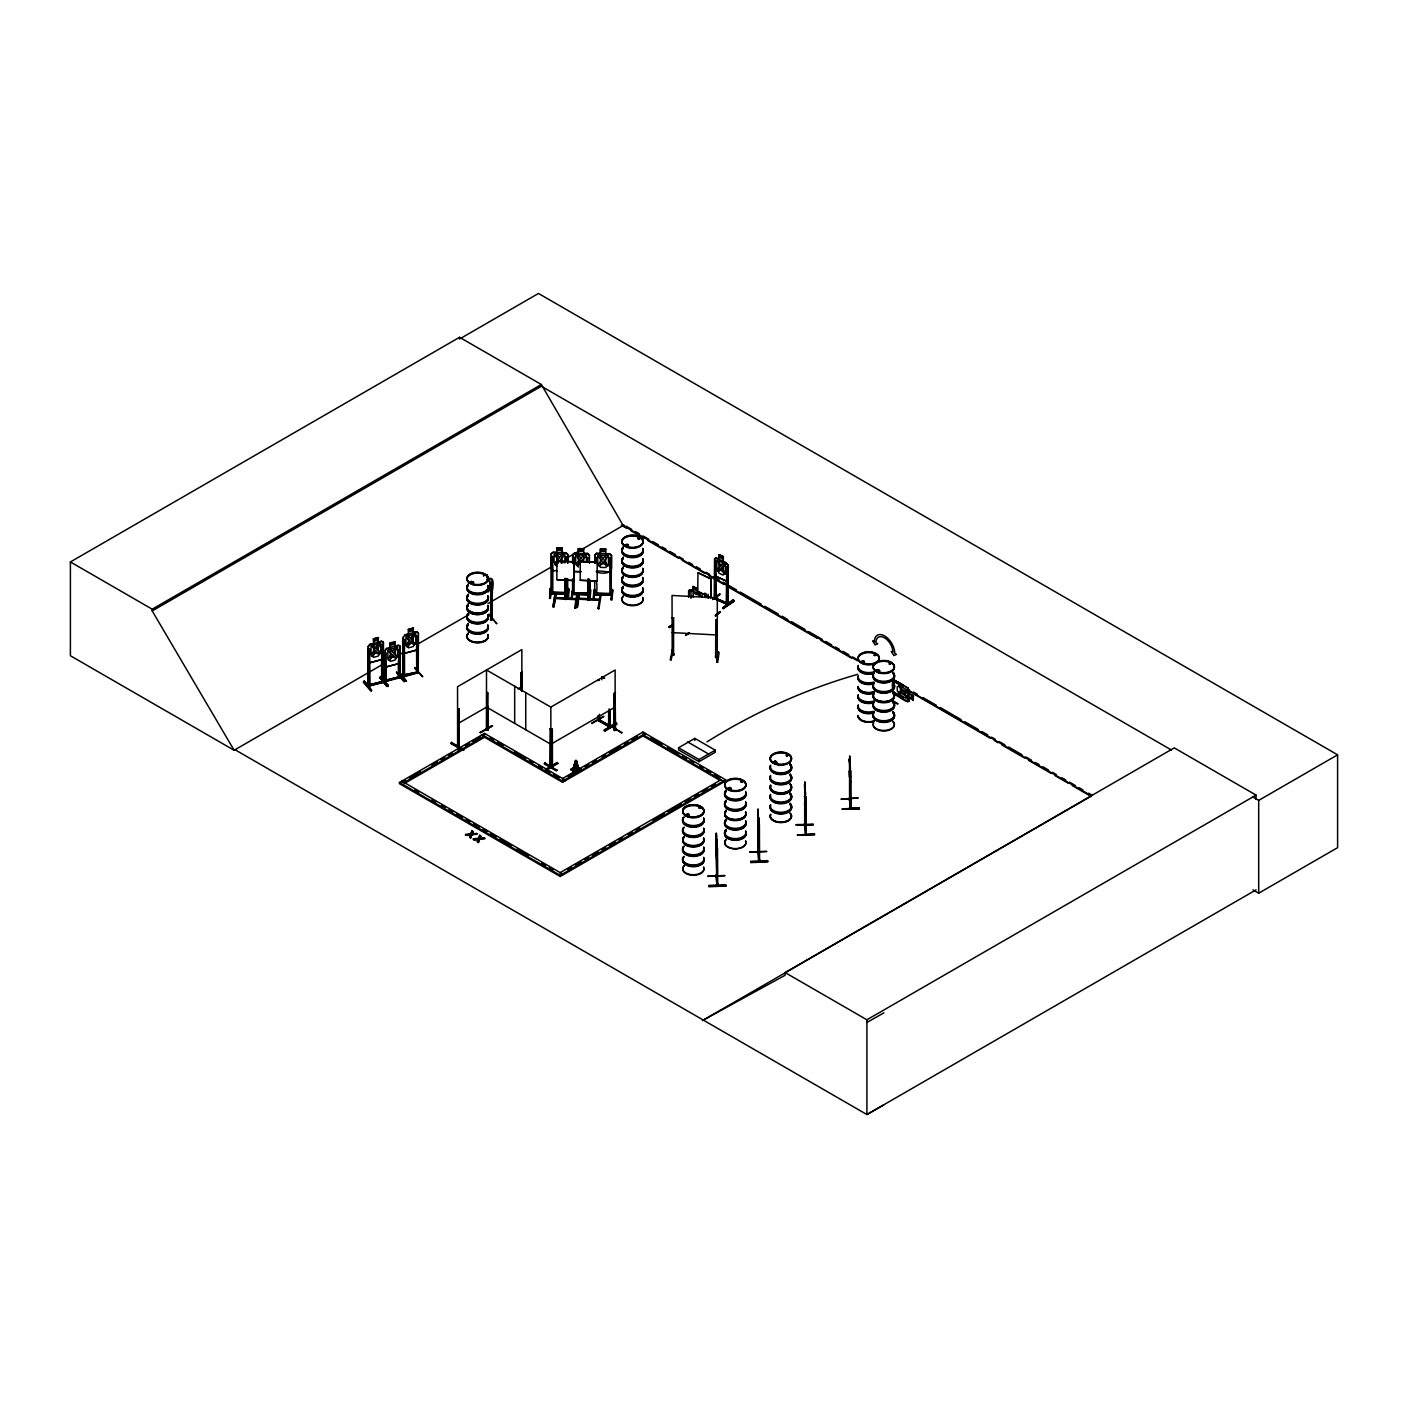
<?xml version="1.0" encoding="UTF-8"?>
<svg xmlns="http://www.w3.org/2000/svg" width="1408" height="1408" viewBox="0 0 1408 1408"><rect width="100%" height="100%" fill="white"/><g stroke="black" fill="none" stroke-linecap="round" stroke-linejoin="round"><path stroke-width="1.5" d="M716.338 855.29L715.986 846.63M804.918 804.197L804.566 795.485M758.19 830.826L758.19 827.763M716.338 838.834L716.883 854.656L716.32 838.622M849.798 761.763L850.344 777.603L849.781 761.306M804.883 787.459L805.464 803.51L804.901 787.248M804.918 803.933L804.918 785.734M849.763 759.581L849.798 756.307L850.133 759.581M716.918 861.696L715.986 848.584L715.915 854.128M758.789 837.531L757.786 829.893M805.429 806.995L805.323 810.568L805.605 806.978M850.485 781.07L850.203 784.643L849.446 759.282M804.883 785.435L804.918 782.214L805.27 785.488M707.749 876.163L724.768 875.494M749.619 851.946L766.621 851.33M796.33 825.018L813.349 824.349M841.21 799.11L858.229 797.931L841.227 799.322M758.648 818.875L758.437 821.181L758.155 814.352L758.754 830.491L758.63 818.734M716.496 854.92L716.672 852.861M758.349 830.738L758.525 828.696M850.133 775.808L849.798 778.237L849.446 769.578M556.688 552.376L552.869 552.27L551.091 553.96L552.957 552.411L565.875 552.763L567.653 554.488L567.706 563.323M552.517 593.402L552.57 556.318M549.454 598.453C552.13 579.04 548.17 592.61 550.387 598.488L551.267 587.875L550.282 598.277M557.234 570.662L552.816 570.786L551.285 566.069M565.875 552.763L562.267 552.552L562.267 547.976L556.688 547.818L556.864 552.64L554.066 554.083L554.066 562.602L556.864 566.35M566.139 557.058L567.706 556.758L566.139 557.058L566.139 561.422M550.986 592.469L567.494 592.926L567.477 594.334L567.53 592.434L565.981 592.486L565.946 594.176L567.882 593.894M567.424 598.981L568.339 588.386L569.237 589.178L568.374 599.016L567.424 598.206L568.533 589.054M574.112 557.41L572.598 557.022L574.112 557.41L574.112 594.528C569.448 591.835 576.787 593.859 573.918 593.278M571.982 599.227L572.845 588.614L571.032 599.192L571.982 599.227L572.739 589.195M572.598 592.786L572.739 594.546L589.248 594.986M574.323 592.838L589.459 593.296L574.323 593.226M578.266 553.115L578.266 548.557L583.845 548.715L583.651 553.538L586.45 555.157L586.45 561.546M587.47 553.397L589.424 555.174L587.47 553.397L583.669 553.432M587.717 562.179L587.734 557.462M589.283 557.515L587.717 557.814M589.882 589.899L590.832 589.934L589.952 599.755L589.002 599.738L589.987 589.195M594.669 557.322L596.2 557.357M605.722 549.278L600.494 549.12L600.494 553.696L597.714 555.122L597.714 563.658L600.494 567.389L605.722 567.547L608.502 563.974L608.502 555.456L605.722 553.837L605.915 549.014L600.318 548.962L600.318 553.538L596.499 553.414L609.523 553.802L611.494 555.368L611.494 567.741M594.035 589.565L593.085 599.491L594.035 599.526L594.792 589.494M594.669 589.582L593.912 599.333M596.2 581.381C598.013 585.904 596.376 599.491 594.546 593.032M594.722 593.05L609.981 593.437M605.898 553.696L609.523 553.696M609.77 558.114L611.336 557.814L609.77 558.114L609.946 595.338L609.629 593.525M609.576 572.123C578.459 567.512 611.653 579.744 611.494 567.635M609.682 594.845C614.891 594.282 607.64 593.507 611.178 593.472L611.125 595.373L611.494 555.368M612.058 589.494L611.072 600.037L612.005 600.054L612.797 590.128L611.178 599.315M368.086 685.098L381.726 681.718L368.403 685.062M367.752 686.101L369.723 685.96L369.318 648.56L367.928 648.93L368.086 686.453L368.368 685.027M383.187 681.05L382.078 681.296C382.43 685.256 380.019 679.501 383.029 680.61M381.48 682.387L383.187 681.912M400.259 676.157L398.288 677.67L398.446 660.493M418.123 671.563L416.398 672.901L418.123 672.426M576.224 760.936L576.206 771.232L574.658 771.074L575.907 760.426L578.97 769.349L577.685 770.933L576.435 760.69L578.688 770.229M492.378 618.323L490.706 620.03L490.618 595.654M716.672 877.149L716.338 833.36L716.76 877.114L715.968 876.075M715.81 848.672L716.091 835.736L717.042 885.914C714.806 882.534 719.47 883.925 716.848 884.347M717.763 885.773L717.517 847.774M757.838 851.453L758.419 850.538M757.838 852.808L757.838 851.91M758.701 852.773L757.75 852.808L757.856 812.17M758.63 859.496L759.546 859.373L759.581 861.678L759.387 823.592M759.634 861.608L758.437 851.998L758.208 809.195L758.613 852.773M806.362 833.166L806.186 832.322M851.048 807.875L850.432 808.72L849.376 799.163M851.154 807.259L851.066 806.414M850.397 807.858L850.978 806.485L851.171 808.79L850.978 770.722M487.608 728.939L486.394 728.253L487.362 728.957M487.432 730.259L486.411 729.731L486.517 669.997L550.827 707.115L550.95 766.867L552.482 766.392L552.323 729.291L550.827 729.678M486.394 729.608C486.042 725.19 489.192 732.512 486.939 729.432L486.939 692.314L488.03 692.93L487.749 730.365L488.03 707.661M550.704 765.53L552.446 764.984L549.736 764.826M550.387 764.579L549.718 766.234L550.141 728.816L551.232 729.432L551.355 767.096L550.334 764.614M673.622 617.76L672.038 618.024L673.622 617.76L673.57 655.213C668.765 655.565 675.171 650.742 673.517 655.248M672.619 649.282L671.158 659.877L670.208 659.824L672.619 649.282L671.669 650.021M672.496 649.352L671.158 659.877M673.57 655.213L672.021 655.23L672.144 653.418M671.898 653.84L673.446 653.47M715.827 620.03L717.358 620.101L715.827 620.03L715.634 657.536L717.534 657.237M715.598 656.515L716.021 655.706L715.933 657.606L717.306 657.571C717.376 653.858 715.088 657.36 717.2 655.811M716.778 662.306L718.291 651.728L716.778 662.306L717.728 662.358L719.118 652.45L718.238 651.728M598.822 721.019L597.925 716.056M598.752 719.699C596.851 716.936 600.336 723.501 599.368 719.347M599.579 720.826L599.421 714.261M608.643 711.339L608.643 726.757C612.867 728.112 607.147 723.29 609.541 725.859M610.139 725.648L621.632 732.987M556.882 579.656L573.866 580.571L556.882 579.656L556.864 554.171L562.074 554.312L562.074 562.848M556.019 593.314L553.925 606.83L552.992 606.778L555.122 593.226L556.072 593.771L555.122 593.226M552.992 606.778L555.192 593.261M553.925 606.83L556.072 593.278M564.714 597.872L565.048 595.83L566.702 595.918L564.714 599.333L566.368 599.421L566.702 595.918M566.562 595.989L566.368 599.421M573.901 561.81L556.882 561.088L573.901 561.81L573.866 580.571M580.237 561.51L597.203 562.443L580.237 561.51L580.202 580.29L597.203 581.011L580.202 580.29M577.702 594.915L575.626 608.01L574.675 607.957L576.822 594.405L577.755 594.95L576.822 594.405M578.442 593.859L576.294 607.411L577.245 607.464C579.146 605.493 578.072 591.43 579.392 594.405M578.494 594.317L576.365 607.394L579.392 593.912M589.67 600.072L590.005 598.03L588.368 597.925L588.034 599.966L589.67 600.072L589.565 579.11M600.125 595.056L597.995 608.608L598.928 608.661L601.075 595.091L600.125 595.056L601.075 595.091M849.27 759.458L849.534 762.89L850.027 761.974M574.658 771.074L572.933 769.648L575.661 760.478M573.461 770.493L575.555 760.866L572.933 769.648M471.416 582.542L471.416 581.522M471.099 581.874L471.416 583.018M472.437 583.018L473.07 582.032L471.346 581.451M484.053 575.098C483.613 576.171 483.595 575.907 484.07 574.851M638.598 538.067L637.93 538.789M688.688 814.352L687.702 815.566L686.875 814.334M689.128 815.443L687.702 814.141M700.251 807.717C696.555 808.28 701.466 808.069 699.6 808.245M699.23 807.734L699.987 807.453M728.077 788.339L729.678 787.758M729.379 789.078L730.84 788.128M742.227 781.334L741.048 781.194L742.474 781.862M773.573 762.291L774.963 761.253M774.242 762.45L775.65 761.358L776.336 762.309M776.248 761.834L775.491 762.872M776.829 762.538L775.491 761.253M786.755 754.688L786.315 755.691M786.72 754.776L787.002 755.674L786.386 755.022M787.442 755.234L787.582 755.885M861.59 661.619L863.491 662.922L864.406 661.408M862.488 661.267L863.069 662.728L863.949 661.25M862.083 662.165L863.65 662.13M863.368 661.214L861.749 661.408L861.907 662.675M864.67 662.253L863.069 660.88M875.688 655.23L874.738 654.386L874.491 655.6M874.509 655.142L874.826 654.333M874.544 655.406L875.776 655.406L875.195 654.386M876.656 670.331L877.712 671.616L879.63 670.789M879.296 670.56L877.325 669.874L877.87 671.282M878.398 671.282L879.032 669.962L879.736 670.947M889.099 663.837L889.926 664.083M889.592 663.379L890.49 663.168M889.574 664.312C889.082 662.728 892.373 663.59 889.434 664.03M715.898 876.286L717.024 885.808M716.936 884.91L717.517 884.787M757.768 852.122L758.771 861.678L759.581 860.816M758.789 859.39L758.701 861.538M804.496 825.141C805.851 834.328 804.954 832.691 806.186 833.677M851.136 808.702L850.221 799.198M573.197 768.75L575.502 760.584M450.965 743.389L463.707 750.059L451.546 742.386M463.038 750.411L450.912 743.494L451.563 742.368M544.738 763.47L556.97 770.458L544.808 762.784M544.843 762.766L544.174 763.928L556.318 770.845L556.952 769.701M719.013 559.187L716.038 557.814L714.525 558.888L714.595 598.805C712.747 595.707 718.309 597.309 715.898 599.28L716.144 561.827M714.402 598.664L714.789 558.923L715.915 557.902L726.158 562.637L727.76 564.837C730.171 566.738 724.381 588.368 727.619 576.998M375.76 648.595C377.485 641.854 383.838 640.816 376.869 649.352C383.856 653.171 377.731 657.29 375.848 650.602C374.123 657.677 367.576 658.786 374.774 649.88L371.606 645.533L373.12 645.163L375.883 647.944M392.533 652.344C390.826 646.466 384.894 650.109 391.582 653.875C384.402 662.781 390.931 661.654 392.656 654.597C394.539 661.285 400.664 657.149 393.677 653.347C402.371 640.974 390.808 650.901 392.762 652.291M369.952 662.622L381.586 659.472L383.522 654.667L381.797 659.683L369.829 662.816L368.262 658.698L368.438 646.466M385.229 680.363L398.534 677.019L385.194 680.31L385.053 681.754L400.206 677.6L400.259 646.29L400.347 658.662L398.605 663.678L386.637 666.811L398.534 663.573L400.101 658.592M416.715 650.197L418.37 645.093L416.715 650.197L404.747 653.33C402.899 647.786 401.016 639.654 404.8 634.885L408.338 634.058M492.501 592.029C486.851 609.4 500.122 571.63 487.344 579.392M470.554 838.024L471.786 834.24L476.907 833.571L471.786 835.014L470.554 838.024L469.586 836.686L470.571 834.328L465.538 835.138L470.571 834.328M478.368 842.547L479.6 838.746L484.739 838.094L479.6 839.52L478.368 842.547L477.4 841.21L478.403 838.834L473.352 838.869L474.267 840.171L478.403 839.608L479.776 835.226L480.744 836.563L479.776 838.886L484.739 838.869M465.538 835.138L470.747 834.451L471.962 830.72L472.93 832.04L471.944 834.363L476.907 834.346M470.747 834.451L471.962 830.72M479.776 835.226L478.562 838.974L473.352 839.643M363.405 682.018L364.25 681.032L371.518 690.712L363.405 682.018L370.656 690.923M371.518 689.938L364.162 681.085L371.413 690.554M380.97 676.421L388.326 686.013L386.936 686.523L379.79 677.389L387.798 686.294M387.482 686.206L388.326 685.238M399.08 672.162L406.437 681.226L399.08 671.634M469.586 837.461L470.571 835.102M471.944 834.363L472.93 831.266M477.4 841.984L478.403 839.608M479.6 839.52L480.744 835.789M609.435 572.07L611.301 567.6M488.928 581.064L487.819 580.8M381.762 682.246L381.638 645.216L383.275 645.146L381.885 645.515M383.434 680.874L383.258 682.317L368.174 686.365L368.262 646.448L369.882 644.389L373.402 643.544M385.194 681.666L384.736 653.506L384.824 681.226M386.355 679.976L385.194 680.31M386.549 679.888L386.25 681.384L386.126 653.136M398.904 676.597L399.995 675.858M404.237 647.803L404.378 676.597L404.008 674.802L416.645 672.232L402.688 675.259L404.395 674.802M418.123 671.07L416.398 672.901M591.888 722.955L603.416 716.302M591.87 723.536L603.926 716.566M480.498 732.794L492.43 725.789M491.92 725.56L479.934 732.6L492.589 725.982M492.008 617.954L490.706 618.693M492.237 618.323L492.131 619.714L492.254 579.762M492.237 619.661L490.864 619.995M713.874 598.136L719.84 594.387L712.659 599.579M597.784 720.35L609.717 727.25L609.717 709.773M608.502 725.19L608.696 726.722M457.846 745.36L459.184 744.586L457.406 745.026M615.666 728.482C613.642 733.568 616.563 726.546 613.906 728.939M488.101 591.958L489.79 589.072L489.79 580.536L487.256 579.691M581.082 561.053C579.022 567.723 572.018 566.579 579.885 560.014C572.44 553.344 578.917 552.57 580.994 559.011C583.035 552.693 589.829 553.837 582.19 560.12M471.662 581.469C467.544 583.651 475.323 583.898 473.246 581.891M472.947 582.507L471.205 582.085L471.522 583.194M473.405 582.56L472.314 583.194M625.522 544.79C624.395 547.694 631.242 545.688 627.106 544.35M627.106 545.97L628.003 545.23M728.675 788.093L729.414 789.166M730.558 788.902L730.558 787.829M740.837 781.317L741.805 782.232L741.963 781.07M741.066 781.123L741.998 781.986L741.312 781.299M776.336 762.01L776.336 761.957M874.456 654.544L874.069 655.283M875.776 655.406L875.477 654.544M876.55 670.454L877.624 669.733M877.149 670.226L877.624 671.229M877.413 670.314L878.856 670.666M716.76 875.758L715.827 874.843L715.88 876.973M804.461 824.965L804.672 826.021L804.742 782.232M849.341 799.058L849.534 800.008M857.349 660.722L623.163 525.518L541.358 384.507L459.554 337.286L70.4 561.95L70.4 655.741L234.115 750.253L385.264 662.869L385.07 650.443L386.69 648.366L398.482 645.163L400.347 646.395M385.317 650.549L386.69 648.366M463.672 749.302L451.405 743.142L463.707 750.059M550.845 592.046L551.162 593.842L567.846 594.246M587.558 594.581L589.318 595.056M594.493 594.44L611.16 594.88M457.424 746.469L458.638 745.765C457.371 742.298 459.659 747.226 457.846 746.715L457.97 709.509L459.061 708.875L457.97 709.509M459.061 744.709L457.424 745.114M457.618 746.293L457.547 686.717L521.858 649.598L521.858 691.082M458.99 746.117L457.97 746.645L458.163 745.254M552.27 766.515L551.426 767.008M615.261 729.608L614.662 730.506M615.49 728.675L614.557 729.203M572.845 554.77L574.534 553.168M596.517 553.309L594.739 554.893L594.722 563.165M596.587 553.573L594.915 555.069L594.915 563.165M671.915 654.79L673.622 654.878M715.651 657.149L717.2 657.166M472.93 582.666L470.589 582.789M626.578 544.35L625.416 545.864M861.643 661.531L862.805 660.986M862.189 661.848L863.579 661.514M686.277 814.493L689.022 814.37L687.966 813.93M688.512 814.986L686.875 814.986M687.702 813.912L686.277 815.443L689.022 815.25M741.259 781.018L740.766 781.986M731.016 788.867L729.256 789.501L728.147 788.427M776.037 761.658L774.418 761.658M723.237 556.723L723.131 561.37L725.314 563.904L725.314 572.422L723.131 575.08L719.048 573.197L716.866 568.533L716.866 560.014L719.048 559.486L719.013 554.629L723.378 556.635L723.272 561.282L727.76 564.837M714.93 561.282L715.774 562.091M723.378 556.635L718.89 554.699M727.989 604.366L726.246 604.12L726.774 566.738L727.989 567.283L728.13 604.472L715.774 599.227M727.989 567.283L726.405 567.002M715.88 576.294L714.648 571.05L715.88 576.294L726.141 581.029L715.986 576.206M712.747 598.998L719.928 593.842L716.373 597.186M726.634 602.835L715.898 598.312L727.584 603.416M722.621 607.693C745.254 592.68 725.982 602.518 723.36 608.802C744.198 592.838 730.224 605.739 722.709 607.798M733.445 600.758L722.797 608.45L733.938 600.987L733.251 599.984M490.459 619.661L492.166 619.274M599.245 679.677L597.854 680.645L599.315 679.853M688.618 596.904L688.618 590.779L690.114 589.706L693.088 591.096L693.088 586.52L697.435 588.562L697.171 593.296L699.354 595.83M690.114 589.706L700.198 594.563M697.312 593.208L700.251 594.44L701.677 596.851L700.251 594.44M688.758 590.902L690.184 589.882M697.963 572.722L711.075 579.022L697.963 572.722L697.734 591.43L710.846 597.731L711.075 579.022M697.734 591.43L711.075 597.573M668.923 626.965L672.69 625.17L669.61 627.581L668.923 626.965L672.214 624.765M668.923 627.264L672.214 625.029M689.638 633.125L685.678 635.307L688.952 632.808M688.952 633.072L685.714 635.043M716.373 614.011L720.298 612.075L715.44 615.93M716.373 614.451L719.558 611.723M715.387 615.454L720.298 612.075M715.387 615.877L719.558 612.216M678.568 747.754L694.813 738.373L715.246 750.165L715.246 752.294L699.002 761.675L678.568 749.883L678.568 747.754L699.002 759.546L699.002 761.675M699.002 759.546L715.246 750.165M551.021 592.046L566.35 592.451M551.021 593.402L567.653 593.859M552.482 593.824L552.57 565.048M567.618 592.909L566.122 592.926M611.248 595.32L594.51 594.827L594.458 593.419L609.946 593.93M893.746 681.454L902.81 686.594L903.214 685.08L894.168 679.941M902.81 686.594L903.214 685.08M893.746 693.827L902.81 698.966L903.214 697.47L894.168 692.314M902.81 698.966L903.214 697.47M486.939 692.314L487.608 693.176M520.766 689.621L520.766 672.778L521.858 672.144L522.28 691.328M521.189 689.85L521.189 673.024L522.28 672.39M552.323 729.291L549.736 729.045M550.827 707.115L615.12 669.997L615.12 729.678L614.046 730.312L614.046 693.176L615.12 692.542L615.542 730.066L614.469 730.541L614.469 693.422L615.542 692.789M610.051 725.806L622.178 732.723M549.595 765.142L550.141 765.934M551.373 765.283L550.95 766.867M615.261 728.253L613.923 729.027M545.23 769.542L557.181 762.485L557.814 763.611L557.146 762.485M546.621 769.402L557.234 763.101M547.554 769.63L557.762 763.506M717.482 656.234L715.598 656.128L715.598 657.483M717.253 657.606L717.306 597.89L672.038 595.461L672.197 655.213M70.4 561.95L152.205 609.189L541.358 384.507M883.942 1104.84L866.906 1114.538L234.925 749.672L234.115 750.253L152.205 610.931L541.358 386.25L1171.438 750.024M398.587 655.178L404.29 651.869M417.613 644.178L469.005 614.522M488.03 603.522L550.845 567.266M566.069 558.483L624.078 524.99M457.547 723.835L487.819 706.376M518.074 688.899L521.858 686.717M562.602 779.627L562.602 778.466L642.981 732.054L725.648 779.803L725.648 780.947L560.208 876.48L399.45 783.658L399.45 782.496L484.51 733.392L564.942 779.821L564.942 780.982M405.539 780.155L401.79 782.302L401.79 781.141L562.549 873.963L562.549 875.125M409.27 777.99L420.482 771.514M431.71 765.037L437.307 761.798M441.056 759.651L444.787 757.486M448.518 755.322L452.267 753.174M457.864 749.936L461.613 747.771M465.344 745.606L469.093 743.459M472.824 741.294L480.304 736.982M601.814 679.782L601.814 676.738L604.578 678.181M615.12 707.115L550.827 744.251L486.517 707.115M599.421 719.312L597.925 719.224M597.925 720.438L598.33 715.827M608.502 726.546L609.03 724.926M604.102 729.96C627.774 717.147 611.565 723.624 604.701 731.069L616.739 724.011L604.701 731.034M575.749 766.41L570.592 769.507L575.749 772.587L570.592 769.384M568.216 776.389L573.813 773.15M577.562 771.003L581.293 768.838M585.024 766.674L588.773 764.526M592.504 762.362L596.253 760.197M601.85 756.958L605.598 754.811M609.33 752.646L620.541 746.17M624.29 744.022L628.021 741.858M631.77 739.693L637.366 736.454M482.17 735.909L482.17 734.747L562.549 781.141L645.322 733.41L645.322 734.571M484.035 736.982L562.549 782.302L643.456 735.662M720.966 779.803L560.208 872.608L560.208 873.77M567.776 869.405L571.56 867.222M575.344 865.04L581.011 861.766M584.795 859.566L588.579 857.384M592.363 855.202L598.03 851.928M601.814 849.746L605.598 847.563M609.382 845.381L615.05 842.107M618.834 839.925L622.618 837.742M628.302 834.451L632.069 832.269M635.853 830.086L639.637 827.904M652.89 820.266L664.224 813.718M668.008 811.536L681.243 803.88M685.027 801.698L690.712 798.424M694.496 796.242L698.28 794.059M702.046 791.877L707.731 788.603M711.515 786.421L715.299 784.238M897.266 695.622L893.323 691.944C889.134 673.446 898.973 683.443 908.019 687.966L909.41 693.352M399.45 782.496L560.208 875.318L725.648 779.803M897.389 681.842L907.966 688.09M907.878 688.054L909.286 690.466M913.37 695.622L913.229 700.269L913.37 695.622L909.146 693.493L907.826 690.448M893.587 691.821C897.037 694.443 910.712 708.083 909.286 697.682M703.296 1020.078L785.101 975.269L785.101 972.558L1174.254 747.877L1256.059 795.115L1256.059 799.41M702.381 1020.606L1091.552 795.925L906.858 689.304M785.101 972.558L866.906 1019.797L1256.059 795.115M1252.997 797.104L1258.699 800.395L1337.6 754.829L1337.6 847.651L1258.699 893.2L1252.979 889.909M1256.059 889.856L866.906 1114.538L866.906 1019.797M233.992 750.2L234.925 749.672M866.906 1022.49L883.942 1012.792M850.133 798.635L850.115 797.667L850.15 798.741M578.442 548.715L578.442 553.397L575.643 554.822L575.643 563.358L578.442 567.09M907.826 701.554L909.286 700.885M551.654 764.826L552.024 766.093M483.402 575.89L484.141 574.922M638.51 538.226L639.637 538.648L638.317 538.789M638.968 538.736L639.126 537.874L638.739 538.771M639.338 538.701L637.894 538.366M626.12 544.984L627.106 544.826M877.325 670.718L878.962 670.718M774.717 761.323C770.669 763.858 779.926 763.33 775.526 761.482M774.506 761.886L775.949 761.886M730.488 788.603L729.379 788.779M686.981 814.563L688.582 814.686M368.051 685.978L383.275 682.264M384.754 681.314L399.995 677.213M383.398 682.317L383.275 642.418M398.464 676.227L399.837 675.893M404.395 676.157L402.688 676.614L402.846 639.443L404.501 639.373L404.413 676.65M615.12 729.678L614.874 728.323M402.934 676.438L417.947 672.478L417.947 671.123M373.402 638.968L378.382 637.507L378.294 642.365L380.829 643.192L380.829 651.728L378.294 656.075L373.578 657.342L371.043 654.386L371.043 645.85L373.578 643.65L373.331 638.88L378.47 637.595M408.338 629.482L413.318 628.003L413.23 632.878L415.747 633.706L415.747 642.242L413.23 646.571L408.496 647.856L405.962 644.899L405.962 636.363L408.496 634.163L408.25 629.394L413.389 628.109M383.363 654.685L383.451 642.312L381.656 641.186L378.47 642.171M403.022 675.611L403.163 676.966L418.211 672.778L418.458 632.914L416.592 631.682L413.389 632.685M369.952 644.512L381.744 641.274L383.363 642.506M404.888 634.99L416.592 631.682M390.139 642.875L395.208 641.502L395.12 646.36L397.637 647.187L397.637 655.723L395.12 660.053L390.386 661.338L387.851 658.381L387.851 649.845L390.386 647.645L390.139 642.875L390.139 647.434M369.565 685.995L369.565 648.877L367.928 648.93M416.557 635.73L418.211 635.659L418.123 672.918M384.982 653.822L386.373 653.435M398.446 649.792L400.101 649.722L399.978 677.653M404.87 653.136L416.522 649.986M396.493 672.144L404.589 681.507L396.598 672.179M414.603 667.357L422.734 676.808L414.603 668.131M487.168 579.603L490.635 578.794L492.342 579.867M490.618 582.56L492.008 582.19M490.618 619.678L492.008 619.309L492.008 593.102M496.725 623.674L488.734 614.187L496.654 623.586M627.422 545.494L626.261 545.494M863.333 662.587L864.054 661.39M878.715 670.824L877.571 670.824M787.547 755.691L786.456 755.797M574.2 768.064L575.678 767.747M399.608 677.195L399.608 675.858M385.898 679.571L386.549 681.243M403.181 676.896L403.198 636.962M398.781 677.952L398.693 650.091M383.029 681.965L383.187 680.557M471.944 833.589L476.907 833.571M479.776 838.112L484.739 838.094M465.538 834.363L470.747 833.677M473.352 838.869L478.562 838.2M727.619 564.819L727.76 604.736L727.901 602.958L726.44 602.923M487.749 591.624L489.086 590.762M774.805 761.358L776.037 761.358M729.379 787.477L729.978 787.477M598.928 721.072L598.998 716.69M849.798 756.307L850.379 808.79M850.186 766.198L850.502 768.944M849.27 771.549L849.376 777.075M804.566 785.206L805.323 810.568L804.496 802.982M804.654 788.797L805.147 787.899L805.077 800.114L804.742 797.104M804.918 782.214L805.27 790.011M805.622 794.851L805.323 792.106L805.517 834.557M806.115 796.629L806.221 834.733L805.27 825.035M842.301 809.019L859.302 807.752L842.283 809.142L859.373 809.072M859.373 809.037L842.301 809.195M758.437 814.862L757.944 815.778L757.962 811.571M757.662 824.419L757.962 829.963M796.277 824.683L813.366 824.613L796.294 824.63M805.552 833.272L806.291 833.853M814.422 833.659L814.493 834.979L797.403 835.067L814.44 833.8M716.074 839.942L716.566 839.027L716.496 851.259L716.162 848.25M749.619 852.21L766.638 851.594M758.894 860.288L758.701 860.182M750.746 862.576L767.765 861.925L767.712 860.64L750.693 861.256L750.746 862.488M707.749 876.374L724.768 875.758M725.894 886.125L725.842 884.805L708.822 885.438L708.893 886.741L725.894 886.037M369.477 684.288L369.318 685.678M556.864 548.082L562.074 548.222M578.442 548.821L583.669 548.874M578.442 553.274L574.446 553.115L572.669 554.699L572.598 563.57M574.534 553.274L587.382 553.661M552.534 556.653L551.021 556.266L550.986 593.824M580.958 571.63L574.394 571.542L580.941 571.736M550.317 588.614L551.267 588.65M551.162 592.451L552.517 592.046M573.936 593.226L572.44 593.173M572.598 594.141L589.23 594.598M458.638 745.765L458.638 708.646M551.901 766.163L551.901 729.045M672.038 632.579L717.306 635.008M588.157 598.453L589.565 598.523L590.005 596.57L588.368 596.464L588.034 599.966L588.157 579.022M578.6 598.699L599.438 599.773M555.28 598.066L576.118 599.139M552.992 606.302L553.925 606.338M397.355 672.637L404.589 681.507M396.634 672.742L403.973 681.666M380.477 677.301L387.728 686.206M387.077 686.365L379.685 677.618L381.075 676.333M572.563 594.581L572.598 578.864M594.81 594.845L594.669 581.346M587.752 594.968L587.717 579.638M893.323 681.208L897.406 682M627.422 544.65L625.68 544.702L626.12 545.811M729.942 787.565L731.333 788.586M716.566 876.058L717.622 885.773L717.517 883.432M727.021 602.483L726.405 604.173M612.797 590.128L611.934 589.424M590.022 589.776L589.16 599.614M487.01 728.077L487.749 730.365M849.552 798.758L850.027 797.65L849.358 799.92M804.672 824.666L804.549 823.574L804.478 825.827M757.821 852.949L758.032 815.549M716.091 875.811L716.76 874.896M598.594 720.192L598.206 718.766M627.422 544.35L628.443 545.142M472.736 581.874L473.581 582.49M687.192 815.496L686.171 814.81M714.402 597.309L715.51 599.245M727.619 604.683L714.648 598.77M690.501 590.814L688.917 590.533L688.758 596.992M693.123 586.819L697.171 588.72M697.171 594.81L693.123 592.909L693.123 597.186M757.856 813.947L758.014 809.195L758.296 812.698M893.746 680.187L902.81 685.326M894.168 681.208L903.214 686.347M893.746 692.56L902.81 697.699M894.168 693.581L903.214 698.72M892.76 700.762L898.04 703.789M893.974 701.958L897.53 703.982M486.411 729.731L487.608 730.294M1337.6 754.829L538.472 293.462L459.554 339.011L459.554 337.286M625.979 526.082L631.699 529.39M635.501 531.573L639.302 533.773M643.122 535.973L648.824 539.282M652.643 541.482L658.346 544.773M662.147 546.973L665.966 549.173M669.768 551.373L675.488 554.664M679.29 556.864L683.091 559.064M688.811 562.355L692.613 564.555M696.432 566.755L700.234 568.955M705.954 572.246L709.755 574.446M713.557 576.646L719.277 579.955M723.078 582.155L736.419 589.846M740.221 592.046L761.165 604.138M764.966 606.338L778.307 614.029M782.109 616.229L787.811 619.52M791.63 621.72L804.954 629.411M808.755 631.611L822.096 639.302M825.898 641.502L831.618 644.811M835.419 647.011L839.221 649.194M843.04 651.394L848.742 654.702M852.562 656.902L856.363 659.102M913.475 692.067L917.294 694.267M922.997 697.576L936.338 705.267M940.139 707.467L961.083 719.558M964.885 721.758L978.226 729.45M982.027 731.65L987.747 734.941M991.549 737.141L995.35 739.341M999.17 741.541L1004.872 744.832M1008.691 747.032L1022.014 754.723M1025.816 756.923L1031.536 760.232M1035.338 762.432L1039.139 764.632M1042.958 766.814L1048.661 770.123M1052.48 772.323L1056.282 774.523M1062.002 777.814L1065.803 780.014M1069.605 782.214L1075.325 785.506M1079.126 787.706L1082.946 789.906M1088.648 793.197L1092.467 795.397M621.28 525.202L626.982 528.493M630.784 530.693L644.107 538.384M647.909 540.584L678.357 558.149M682.158 560.349L705.003 573.531M708.805 575.731L724.029 584.514M727.83 586.714L817.256 638.352M821.058 640.552L851.506 658.117M990.405 738.32L900.451 686.189L897.283 686.646L897.283 690.906L900.451 695.024L907.826 699.283L909.146 697.77L913.37 700.198M994.206 740.52L998.026 742.702M1001.827 744.902L1024.654 758.085M1028.456 760.285L1051.301 773.467M1055.102 775.667L1068.426 783.358M1072.227 785.558L1091.253 796.541M897.283 695.482L908.002 701.659M601.814 676.738L604.454 678.251M687.667 741.946L708.083 753.738M650.883 737.792L662.094 744.269M667.709 747.507L678.92 753.966M682.669 756.131L686.4 758.296M690.131 760.443L693.88 762.608M699.494 765.846L703.226 768.011M706.957 770.158L710.706 772.323M714.437 774.488L720.051 777.709M719.576 780.155L642.928 735.909L642.928 734.747L723.307 781.141L723.307 782.302M616.757 724.099L616.088 722.938M598.33 720.192L610.298 727.021L610.139 709.526M577.861 767.395L581.293 769.384M577.861 767.518L581.293 769.507M490.125 737.792L493.856 739.939M497.605 742.104L503.202 745.342M514.43 751.819L525.642 758.296M529.373 760.443L533.122 762.608M538.718 765.846L542.467 768.011M546.198 770.158L549.947 772.323M553.678 774.488L559.293 777.709M415.026 789.958L418.81 792.141M432.045 799.779L435.829 801.962M441.514 805.235L445.298 807.418M449.082 809.6L452.866 811.782M456.632 813.982L462.317 817.256M466.101 819.438L469.885 821.621M473.669 823.803L479.336 827.077M483.12 829.259L486.904 831.442M490.688 833.624L496.355 836.898M500.139 839.098L511.491 845.645M517.158 848.918L528.51 855.466M541.746 863.104L545.53 865.286M549.314 867.486L553.098 869.669M471.962 831.494L472.93 832.04M479.776 836L480.744 836.563M469.586 836.686L470.554 837.25M477.4 841.21L478.368 841.773M416.522 631.858L418.282 633.019M398.411 645.339L400.171 646.501M609.453 553.837L611.494 555.474M565.875 552.658L567.846 554.435L567.846 562.602M596.341 593.085L596.358 594.827M403.198 649.211L404.958 653.242M385.158 662.781L386.725 666.899L385.246 662.622M369.882 644.389L368.262 646.448M369.829 662.816L368.438 658.627M388.221 685.837L380.97 676.931L388.326 686.013M364.144 681.648L371.518 690.712M563.006 562.742L560.613 559.363C568.251 553.08 561.458 551.936 559.398 558.272C557.339 551.83 550.862 552.587 558.307 559.275C550.44 565.822 557.445 566.966 559.504 560.314L561.475 563.218M578.97 769.349L576.347 760.549M552.816 570.786L551.091 566.192L551.091 553.837M576.154 760.461L576.963 766.04M849.376 758.683L850.186 766.304M849.622 771.197L849.957 774.206L849.957 765.67M804.496 784.59L805.499 792.211M758.771 819.174L758.366 816.992L758.525 820.178M757.768 811.571L758.595 819.192M758.032 824.085L758.349 827.094M716.144 833.378L716.426 836.862M767.712 861.379L750.71 862.066M758.173 827.622L757.856 822.466M849.957 764.157L850.133 767.29M805.077 790.064L805.253 793.197M716.672 844.342L716.338 833.36M814.44 834.31L797.421 834.926M849.798 759.792L850.15 800.096M1258.699 800.395L1258.699 893.2M909.146 690.448L909.146 700.955M849.622 756.325L849.552 800.114M813.366 824.613L796.347 825.229M805.253 804.074L805.27 826.003M758.894 821.779L758.912 861.731M726.774 579.832L726.968 603.874M719.154 554.84L719.154 559.416M716.144 574.939L716.144 598.963M710.846 579.181L710.846 597.731M708.136 594.176L708.136 598.365M706.006 593.56L706.006 597.749M704.915 593.032L704.915 597.221M694.813 738.373L694.813 740.502M693.088 586.52L693.123 591.395L690.941 591.906L690.941 598.294M673.376 653.91L673.376 655.318M642.981 732.054L642.981 733.216M609.048 708.91L609.048 726.37M598.928 608.661L597.995 608.115L598.875 608.626M597.203 562.443L597.168 581.205M596.165 557.709L596.165 562.074M589.882 581.381L589.882 598.083M589.442 555.069L589.424 563.358M589.283 581.539L589.195 595.021L589.107 593.226M588.474 579.216L588.474 598.013M587.734 579.304L587.875 595.038M583.651 561.458L583.651 555.069L578.442 554.91L578.442 563.446M575.626 608.01L574.675 607.957M572.862 554.646L572.845 562.866M567.706 578.6L567.67 594.229M566.562 578.653L566.562 597.45M566.262 578.477L566.262 599.35M565.154 578.582L565.154 597.379M564.872 562.936L564.872 554.4L562.074 552.798L562.074 548.117M565.048 595.83L565.048 597.291M564.837 578.389L564.714 599.333M562.549 781.141L562.549 782.302M560.208 875.318L560.208 876.48M525.73 692.63L525.73 729.749M514.677 686.242L514.677 723.378M490.864 582.877L490.706 620.03M487.414 577.966L487.344 574.834L487.256 578.178M484.51 733.392L484.51 734.554M459.061 708.875L459.061 746.152M416.821 636.029L416.733 673.235L416.557 646.642M413.142 628.214L413.142 632.773M386.126 661.707L386.126 680.979M381.638 658.31L381.726 682.686M378.224 637.701L378.224 642.259M152.205 609.189L152.205 610.931M706.974 741.875A560.648 471.645 -49.9 0 1 857.771 674.291M642.893 559.592A10.789 6.23 0 0 1 631.066 567.389A10.789 6.23 0 0 1 623.146 558.096M642.752 560.208A10.63 6.142 0 0 1 631.101 567.899A10.63 6.142 0 0 1 623.269 558.73M642.717 568.198A10.595 6.107 0 0 1 631.101 575.854A10.595 6.107 0 0 1 623.304 566.72M642.893 549.349A10.789 6.23 0 0 1 631.066 557.146A10.789 6.23 0 0 1 623.146 547.853M642.752 558.501A10.63 6.142 0 0 1 631.101 566.174A10.63 6.142 0 0 1 623.269 557.022M642.752 549.965A10.63 6.142 0 0 1 631.101 557.656A10.63 6.142 0 0 1 623.269 548.486M642.893 559.064A10.789 6.23 0 0 1 631.066 566.861A10.789 6.23 0 0 1 623.146 557.568M642.893 548.821A10.789 6.23 0 0 1 631.066 556.618A10.789 6.23 0 0 1 623.146 547.325M642.734 548.258A10.613 6.125 0 0 1 631.101 555.914A10.613 6.125 0 0 1 623.286 546.779M642.893 588.79A10.789 6.23 0 0 1 631.066 596.587A10.789 6.23 0 0 1 623.146 587.294M642.752 589.406A10.63 6.142 0 0 1 631.101 597.098A10.63 6.142 0 0 1 623.269 587.928M642.734 597.414A10.613 6.125 0 0 1 631.101 605.07A10.613 6.125 0 0 1 623.286 595.936M642.717 569.73A10.595 6.107 0 0 1 631.101 577.368A10.595 6.107 0 0 1 623.304 568.251M642.752 597.995A10.63 6.142 0 0 1 631.101 605.669A10.63 6.142 0 0 1 623.269 596.517M642.77 569.202A10.648 6.16 0 0 1 631.083 576.893A10.648 6.16 0 0 1 623.251 567.723M642.893 578.547A10.789 6.23 0 0 1 631.066 586.344A10.789 6.23 0 0 1 623.146 577.051M642.752 587.699A10.63 6.142 0 0 1 631.101 595.373A10.63 6.142 0 0 1 623.269 586.221M642.752 579.163A10.63 6.142 0 0 1 631.101 586.854A10.63 6.142 0 0 1 623.269 577.685M642.893 588.262A10.789 6.23 0 0 1 631.066 596.059A10.789 6.23 0 0 1 623.146 586.766M642.893 578.019A10.789 6.23 0 0 1 631.066 585.816A10.789 6.23 0 0 1 623.146 576.523M642.734 577.456A10.613 6.125 0 0 1 631.101 585.112A10.613 6.125 0 0 1 623.286 575.978M893.006 692.278A10.648 6.16 0 0 1 885.174 701.448A10.648 6.16 0 0 1 873.488 693.757M892.989 673.816A10.63 6.142 0 0 1 885.157 682.968A10.63 6.142 0 0 1 873.506 675.294M892.989 672.091A10.63 6.142 0 0 1 885.157 681.261A10.63 6.142 0 0 1 873.506 673.57M892.989 684.059A10.63 6.142 0 0 1 885.157 693.211A10.63 6.142 0 0 1 873.506 685.538M893.112 683.426A10.789 6.23 0 0 1 885.192 692.701A10.789 6.23 0 0 1 873.365 684.922M893.112 682.898A10.789 6.23 0 0 1 885.192 692.173A10.789 6.23 0 0 1 873.365 684.394M892.989 682.334A10.63 6.142 0 0 1 885.157 691.504A10.63 6.142 0 0 1 873.506 683.813M893.112 673.182A10.789 6.23 0 0 1 885.192 682.458A10.789 6.23 0 0 1 873.365 674.678M893.112 672.654A10.789 6.23 0 0 1 885.192 681.93A10.789 6.23 0 0 1 873.365 674.15M892.954 692.648A10.595 6.107 0 0 1 885.157 701.765A10.595 6.107 0 0 1 873.541 694.197A10.595 6.107 0 0 0 885.157 701.765A10.595 6.107 0 0 0 892.954 692.718M892.954 693.616A10.595 6.107 0 0 1 885.157 702.733A10.595 6.107 0 0 1 873.541 695.077M892.971 721.266A10.613 6.125 0 0 1 885.157 730.4A10.613 6.125 0 0 1 873.523 722.744M893.006 693.053A10.648 6.16 0 0 1 885.174 702.222A10.648 6.16 0 0 1 873.488 694.531M892.989 703.014A10.63 6.142 0 0 1 885.157 712.166A10.63 6.142 0 0 1 873.506 704.493M892.989 701.29A10.63 6.142 0 0 1 885.157 710.459A10.63 6.142 0 0 1 873.506 702.768M892.971 713.258A10.613 6.125 0 0 1 885.157 722.41A10.613 6.125 0 0 1 873.523 714.736M893.112 712.624A10.789 6.23 0 0 1 885.192 721.899A10.789 6.23 0 0 1 873.365 714.12M893.112 712.096A10.789 6.23 0 0 1 885.192 721.371A10.789 6.23 0 0 1 873.365 713.592M892.971 711.55A10.613 6.125 0 0 1 885.157 720.685A10.613 6.125 0 0 1 873.523 713.029M893.112 702.381A10.789 6.23 0 0 1 885.192 711.656A10.789 6.23 0 0 1 873.365 703.877M893.112 701.853A10.789 6.23 0 0 1 885.192 711.128A10.789 6.23 0 0 1 873.365 703.349M892.954 721.846A10.595 6.107 0 0 1 885.157 730.963A10.595 6.107 0 0 1 873.541 723.325M874.016 683.742A10.613 6.125 0 0 1 858.088 678.427M874.104 683.232A10.789 6.23 0 0 1 862.136 682.774A10.789 6.23 0 0 1 858.282 676.227M874.104 682.704A10.789 6.23 0 0 1 862.136 682.246A10.789 6.23 0 0 1 858.282 675.699M874.104 672.971A10.789 6.23 0 0 1 862.136 672.531A10.789 6.23 0 0 1 858.282 665.984M874.104 672.461A10.789 6.23 0 0 1 862.136 672.003A10.789 6.23 0 0 1 858.282 665.456M873.998 692.384A10.595 6.107 0 0 1 858.106 687.086M873.998 691.698A10.595 6.107 0 0 1 858.106 686.4M874.016 682.035A10.63 6.142 0 0 1 858.07 676.702M874.016 673.499A10.63 6.142 0 0 1 858.07 668.184M874.016 671.774A10.613 6.125 0 0 1 858.088 666.459M874.034 691.997A10.648 6.16 0 0 1 858.053 686.664M874.034 692.754A10.648 6.16 0 0 1 858.053 687.421M874.016 712.941A10.63 6.142 0 0 1 858.07 707.626M874.104 712.43A10.789 6.23 0 0 1 862.136 711.973A10.789 6.23 0 0 1 858.282 705.426M874.104 711.902A10.789 6.23 0 0 1 862.136 711.445A10.789 6.23 0 0 1 858.282 704.898M874.104 702.17A10.789 6.23 0 0 1 862.136 701.73A10.789 6.23 0 0 1 858.282 695.182M874.104 701.659A10.789 6.23 0 0 1 862.136 701.202A10.789 6.23 0 0 1 858.282 694.654M873.998 721.494A10.595 6.107 0 0 1 858.106 716.214M873.998 720.896A10.595 6.107 0 0 1 858.106 715.598M874.016 711.234A10.63 6.142 0 0 1 858.07 705.901M874.016 702.698A10.63 6.142 0 0 1 858.07 697.382M874.016 700.973A10.613 6.125 0 0 1 858.088 695.658M873.998 693.264A10.595 6.107 0 0 1 858.106 687.966M874.034 721.195A10.648 6.16 0 0 1 858.053 715.862M703.754 829.189A10.789 6.23 0 0 1 691.926 836.968A10.789 6.23 0 0 1 683.989 827.675M703.56 837.778A10.595 6.107 0 0 1 691.962 845.434A10.595 6.107 0 0 1 684.165 836.317M703.754 818.928A10.789 6.23 0 0 1 691.926 826.725A10.789 6.23 0 0 1 683.989 817.432M703.754 828.661A10.789 6.23 0 0 1 691.926 836.44A10.789 6.23 0 0 1 683.989 827.147M703.754 818.418A10.789 6.23 0 0 1 691.926 826.197A10.789 6.23 0 0 1 683.989 816.904M703.595 819.562A10.613 6.125 0 0 1 693.334 827.27A10.613 6.125 0 0 1 683.091 819.562M703.613 817.837A10.63 6.142 0 0 1 693.334 825.563A10.63 6.142 0 0 1 683.056 817.837M703.595 829.805A10.613 6.125 0 0 1 693.334 837.514A10.613 6.125 0 0 1 683.091 829.805M703.595 828.08A10.613 6.125 0 0 1 693.334 835.806A10.613 6.125 0 0 1 683.091 828.08M703.63 838.376A10.648 6.16 0 0 1 691.944 846.067A10.648 6.16 0 0 1 684.112 836.898M703.754 858.37A10.789 6.23 0 0 1 691.926 866.166A10.789 6.23 0 0 1 683.989 856.874M703.56 839.344A10.595 6.107 0 0 1 693.334 847.035A10.595 6.107 0 0 1 683.109 839.344M703.56 867.011A10.595 6.107 0 0 1 691.962 874.667A10.595 6.107 0 0 1 684.165 865.55M703.63 838.781A10.648 6.16 0 0 1 691.944 846.472A10.648 6.16 0 0 1 684.112 837.302M703.754 848.126A10.789 6.23 0 0 1 691.926 855.923A10.789 6.23 0 0 1 683.989 846.63M703.754 857.859A10.789 6.23 0 0 1 691.926 865.638A10.789 6.23 0 0 1 683.989 856.346M703.754 847.598A10.789 6.23 0 0 1 691.926 855.395A10.789 6.23 0 0 1 683.989 846.102M703.595 848.76A10.613 6.125 0 0 1 693.334 856.469A10.613 6.125 0 0 1 683.091 848.76M703.613 847.035A10.63 6.142 0 0 1 693.334 854.762A10.63 6.142 0 0 1 683.056 847.035M703.613 859.003A10.63 6.142 0 0 1 693.334 866.73A10.63 6.142 0 0 1 683.056 859.003M703.595 857.278A10.613 6.125 0 0 1 693.334 864.987A10.613 6.125 0 0 1 683.091 857.278M703.613 867.574A10.63 6.142 0 0 1 691.944 875.248A10.63 6.142 0 0 1 684.13 866.096M745.73 802.806A10.789 6.23 0 0 1 733.902 810.586A10.789 6.23 0 0 1 725.982 801.293M745.589 803.422A10.63 6.142 0 0 1 733.92 811.096A10.63 6.142 0 0 1 726.106 801.944M745.606 811.659A10.648 6.16 0 0 1 733.92 819.35A10.648 6.16 0 0 1 726.088 810.181M726.106 810.568A10.63 6.142 0 0 0 733.92 819.738A10.63 6.142 0 0 0 745.589 812.046A10.595 6.107 0 0 1 733.938 819.72A10.595 6.107 0 0 1 726.141 810.603M745.73 792.563A10.789 6.23 0 0 1 733.902 800.342A10.789 6.23 0 0 1 725.982 791.05M745.571 801.698A10.613 6.125 0 0 1 733.92 809.371A10.613 6.125 0 0 1 726.123 800.219M745.589 793.179A10.63 6.142 0 0 1 733.92 800.853A10.63 6.142 0 0 1 726.106 791.701M745.73 802.278A10.789 6.23 0 0 1 733.902 810.058A10.789 6.23 0 0 1 725.982 800.765M745.73 792.035A10.789 6.23 0 0 1 733.902 799.814A10.789 6.23 0 0 1 725.982 790.522M745.589 791.454A10.63 6.142 0 0 1 733.92 799.128A10.63 6.142 0 0 1 726.106 789.976M745.73 832.005A10.789 6.23 0 0 1 733.902 839.784A10.789 6.23 0 0 1 725.982 830.491M745.589 832.621A10.63 6.142 0 0 1 733.92 840.294A10.63 6.142 0 0 1 726.106 831.142M745.606 840.858A10.648 6.16 0 0 1 733.92 848.549A10.648 6.16 0 0 1 726.088 839.379M745.571 812.944A10.613 6.125 0 0 1 733.92 820.6A10.613 6.125 0 0 1 726.123 811.466M745.606 841.192A10.648 6.16 0 0 1 733.92 848.883A10.648 6.16 0 0 1 726.088 839.714M745.606 812.416A10.648 6.16 0 0 1 733.92 820.107A10.648 6.16 0 0 1 726.088 810.92M745.73 821.762A10.789 6.23 0 0 1 733.902 829.541A10.789 6.23 0 0 1 725.982 820.248M745.589 830.896A10.63 6.142 0 0 1 733.92 838.57A10.63 6.142 0 0 1 726.106 829.418M745.589 822.378A10.63 6.142 0 0 1 733.92 830.051A10.63 6.142 0 0 1 726.106 820.899M745.73 831.477A10.789 6.23 0 0 1 733.902 839.256A10.789 6.23 0 0 1 725.982 829.963M745.73 821.234A10.789 6.23 0 0 1 733.902 829.013A10.789 6.23 0 0 1 725.982 819.72M745.589 820.653A10.63 6.142 0 0 1 733.92 828.326A10.63 6.142 0 0 1 726.106 819.174M791.12 785.118A10.613 6.125 0 0 1 780.859 792.845A10.613 6.125 0 0 1 770.616 785.118M790.046 765.406A10.613 6.125 0 0 1 782.25 774.541A10.613 6.125 0 0 1 770.616 766.885M790.082 763.682A10.63 6.142 0 0 1 782.25 772.834A10.63 6.142 0 0 1 770.581 765.16M790.082 775.632A10.63 6.142 0 0 1 782.25 784.802A10.63 6.142 0 0 1 770.581 777.128M790.205 774.998A10.789 6.23 0 0 1 782.267 784.291A10.789 6.23 0 0 1 770.44 776.494M790.205 774.47A10.789 6.23 0 0 1 782.267 783.763A10.789 6.23 0 0 1 770.44 775.984M790.082 773.925A10.63 6.142 0 0 1 782.25 783.077A10.63 6.142 0 0 1 770.581 775.403M790.205 764.755A10.789 6.23 0 0 1 782.267 774.048A10.789 6.23 0 0 1 770.44 766.251M790.205 764.227A10.789 6.23 0 0 1 782.267 773.52A10.789 6.23 0 0 1 770.44 765.723M790.082 784.186A10.63 6.142 0 0 1 782.25 793.355A10.63 6.142 0 0 1 770.581 785.664M790.082 783.869A10.648 6.16 0 0 1 782.25 793.056A10.648 6.16 0 0 1 770.563 785.365M791.067 786.65A10.578 6.107 0 0 1 780.859 794.341A10.578 6.107 0 0 1 770.651 786.65M791.12 814.317A10.613 6.125 0 0 1 780.859 822.043A10.613 6.125 0 0 1 770.616 814.317M790.082 784.608A10.648 6.16 0 0 1 782.25 793.778A10.648 6.16 0 0 1 770.563 786.086M790.046 794.605A10.613 6.125 0 0 1 782.25 803.739A10.613 6.125 0 0 1 770.616 796.083M790.082 792.88A10.63 6.142 0 0 1 782.25 802.032A10.63 6.142 0 0 1 770.581 794.358M790.046 804.848A10.613 6.125 0 0 1 782.25 813.982A10.613 6.125 0 0 1 770.616 806.326M790.205 804.197A10.789 6.23 0 0 1 782.267 813.49A10.789 6.23 0 0 1 770.44 805.693M790.205 803.669A10.789 6.23 0 0 1 782.267 812.962A10.789 6.23 0 0 1 770.44 805.182M790.046 803.123A10.613 6.125 0 0 1 782.25 812.258A10.613 6.125 0 0 1 770.616 804.602M790.205 793.954A10.789 6.23 0 0 1 782.267 803.246A10.789 6.23 0 0 1 770.44 795.45M790.205 793.426A10.789 6.23 0 0 1 782.267 802.718A10.789 6.23 0 0 1 770.44 794.922M790.082 813.067A10.648 6.16 0 0 1 782.25 822.254A10.648 6.16 0 0 1 770.563 814.563M790.046 813.402A10.613 6.125 0 0 1 782.25 822.554A10.613 6.125 0 0 1 770.616 814.88M487.978 596.71A10.789 6.23 0 0 1 476.15 604.49A10.789 6.23 0 0 1 468.213 595.214M487.837 597.326A10.63 6.142 0 0 1 476.168 605A10.63 6.142 0 0 1 468.354 595.848M487.766 605.334A10.578 6.107 0 0 1 476.186 612.973A10.578 6.107 0 0 1 468.406 603.856M487.854 605.546A10.648 6.16 0 0 1 476.168 613.237A10.648 6.16 0 0 1 468.336 604.067M487.837 605.933A10.63 6.142 0 0 1 476.168 613.606A10.63 6.142 0 0 1 468.354 604.454M487.978 586.467A10.789 6.23 0 0 1 476.15 594.246A10.789 6.23 0 0 1 468.213 584.971M487.819 595.619A10.613 6.125 0 0 1 476.168 603.275A10.613 6.125 0 0 1 468.371 594.141M487.819 587.083A10.613 6.125 0 0 1 476.168 594.739A10.613 6.125 0 0 1 468.371 585.605M487.978 596.182A10.789 6.23 0 0 1 476.15 603.962A10.789 6.23 0 0 1 468.213 594.686M487.978 585.939A10.789 6.23 0 0 1 476.15 593.718A10.789 6.23 0 0 1 468.213 584.443M487.819 585.376A10.613 6.125 0 0 1 476.168 593.032A10.613 6.125 0 0 1 468.371 583.898M487.978 625.909A10.789 6.23 0 0 1 476.15 633.688A10.789 6.23 0 0 1 468.213 624.413M487.837 626.525A10.63 6.142 0 0 1 476.168 634.198A10.63 6.142 0 0 1 468.354 625.046M487.784 634.515A10.595 6.107 0 0 1 476.168 642.154A10.595 6.107 0 0 1 468.389 633.037M487.854 634.744A10.648 6.16 0 0 1 476.168 642.435A10.648 6.16 0 0 1 468.336 633.266M487.837 635.114A10.63 6.142 0 0 1 476.168 642.787A10.63 6.142 0 0 1 468.354 633.618M487.854 606.338A10.648 6.16 0 0 1 476.168 614.029A10.648 6.16 0 0 1 468.336 604.859M487.978 615.666A10.789 6.23 0 0 1 476.15 623.445A10.789 6.23 0 0 1 468.213 614.17M487.819 624.818A10.613 6.125 0 0 1 476.168 632.474A10.613 6.125 0 0 1 468.371 623.339M487.819 616.282A10.613 6.125 0 0 1 476.168 623.938A10.613 6.125 0 0 1 468.371 614.803M487.978 625.381A10.789 6.23 0 0 1 476.15 633.16A10.789 6.23 0 0 1 468.213 623.885M487.978 615.138A10.789 6.23 0 0 1 476.15 622.917A10.789 6.23 0 0 1 468.213 613.642M487.819 614.557A10.613 6.125 0 0 1 476.168 622.23A10.613 6.125 0 0 1 468.371 613.096M898.709 692.226L898.938 693.528L903.496 693.123L908.019 698.579L904.394 692.736C910.342 694.496 908.248 687.843 903.478 691.205L898.779 685.485L902.634 691.645L898.709 692.226M415.184 644.178L413.565 644.758L410.766 641.115C409.042 648.173 402.512 649.299 409.693 640.394C403.058 636.821 408.866 632.702 410.696 639.091C412.403 632.368 418.774 631.33 411.787 639.866L415.184 644.178M725.067 574.077L723.659 573.584L721.266 568.058C719.453 574.411 714.437 569.694 720.333 566.632L717.587 560.155L721.195 565.981C722.762 559.838 728.006 564.696 722.128 567.494L725.067 574.077M608.01 565.77L606.109 565.717L603.134 561.352C600.723 568.093 594.317 566.79 601.955 560.314C594.493 553.643 600.987 552.869 603.046 559.31C605.088 552.992 611.882 554.136 604.261 560.419L608.01 565.77M701.149 595.725L702.346 596.27L701.149 595.725M484.51 736.102L404.131 782.496L404.131 783.658L484.51 737.264L484.51 736.102M599.544 719.928L608.925 725.331L599.544 719.928M616.176 723.571L604.138 730.611L616.194 723.659M877.571 643.632L875.107 644.952L872.661 640.851L874.35 641.802A14.326 8.342 59.6 0 1 884.576 635.906A14.326 8.342 59.6 0 1 894.784 653.4L896.474 654.368L893.869 655.582L891.246 651.394L892.936 652.344A11.968 6.97 59.6 0 0 884.4 637.736A11.968 6.97 59.6 0 0 875.882 642.664L877.571 643.632M377.45 638.792L374.422 639.619L374.422 641.133L377.45 640.306L377.45 638.792M412.386 629.306L409.341 630.115L409.341 631.646L412.386 630.819L412.386 629.306M378.294 643.878L373.578 645.163L373.578 653.699L378.294 652.414L378.294 643.878M413.23 634.392L408.496 635.677L408.496 644.213L413.23 642.928L413.23 634.392M394.275 642.787L391.23 643.597L391.23 645.128L394.275 644.301L394.275 642.787M395.12 647.874L390.386 649.158L390.386 657.694L395.12 656.41L395.12 647.874M758.789 819.069L758.718 821.832L758.789 819.069M725.859 885.456L708.822 886.195L725.859 885.544M604.789 550L601.427 549.912L601.427 551.426L604.789 551.531L604.789 550M561.141 548.962L557.797 548.856L557.797 550.387L561.141 550.493L561.141 548.962M582.718 549.701L579.374 549.613L579.374 551.126L582.718 551.232L582.718 549.701M605.722 555.368L600.494 555.21L600.494 563.728L605.722 563.886L605.722 555.368M599.438 599.298L578.688 598.154L578.6 599.192L599.35 600.318L599.438 599.298M576.118 598.664L555.368 597.52L555.28 598.558L576.03 599.685L576.118 598.664M722.392 557.234L719.77 556.019L719.77 557.55L722.392 558.747L722.392 557.234M723.131 562.901L719.048 561.018L719.048 569.536L723.131 571.419L723.131 562.901M696.45 589.142L693.845 587.928L693.845 589.442L696.45 590.674L696.45 589.142M907.826 692.736L900.451 688.477L900.451 692.736L907.826 696.995L907.826 692.736M912.454 696.168L911.134 695.394L911.134 698.139L912.454 698.896L912.454 696.168M627.158 546.603A10.648 6.16 0 0 0 643.139 541.288A10.648 6.16 0 0 0 627.158 535.955A10.648 6.16 0 0 0 627.158 546.603M627.194 547.413A10.578 6.107 0 0 0 643.051 542.133A10.578 6.107 0 0 0 627.194 536.835A10.578 6.107 0 0 0 627.194 547.413M631.101 576.488A10.63 6.142 0 0 0 642.752 568.814A10.648 6.16 0 0 1 631.083 576.576A10.648 6.16 0 0 1 623.251 567.406A10.63 6.142 0 0 0 631.101 576.488M627.158 546.902A10.648 6.16 0 0 0 643.139 541.587A10.648 6.16 0 0 0 627.158 536.254A10.648 6.16 0 0 0 627.158 546.902M878.486 671.88A10.595 6.107 0 0 0 894.362 666.582A10.595 6.107 0 0 0 878.486 661.285A10.595 6.107 0 0 0 878.486 671.88M878.469 672.76A10.613 6.125 0 0 0 894.397 667.445A10.613 6.125 0 0 0 878.469 662.147A10.613 6.125 0 0 0 878.469 672.76M876.251 671.264A10.648 6.16 0 0 0 894.062 668.501A10.648 6.16 0 0 0 881.021 660.968A10.648 6.16 0 0 0 876.251 671.264M863.403 663.186A10.595 6.107 0 0 0 879.296 657.888A10.595 6.107 0 0 0 863.403 652.59A10.595 6.107 0 0 0 863.403 663.186M863.403 664.048A10.613 6.125 0 0 0 879.314 658.75A10.613 6.125 0 0 0 863.403 653.435A10.613 6.125 0 0 0 863.403 664.048M861.168 662.57A10.648 6.16 0 0 0 878.997 659.824A10.648 6.16 0 0 0 865.955 652.274A10.648 6.16 0 0 0 861.168 662.57M685.837 815.162A10.613 6.125 0 0 0 703.595 812.416A10.613 6.125 0 0 0 690.589 804.901A10.613 6.125 0 0 0 685.837 815.162M688.037 816.147A10.595 6.107 0 0 0 703.93 810.85A10.595 6.107 0 0 0 688.037 805.552A10.595 6.107 0 0 0 688.037 816.147M688.037 817.027A10.595 6.107 0 0 0 703.93 811.73A10.595 6.107 0 0 0 688.037 806.432A10.595 6.107 0 0 0 688.037 817.027M685.802 815.549A10.648 6.16 0 0 0 703.63 812.786A10.648 6.16 0 0 0 690.571 805.253A10.648 6.16 0 0 0 685.802 815.549M729.995 789.818A10.63 6.142 0 0 0 745.958 784.502A10.63 6.142 0 0 0 729.995 779.17A10.63 6.142 0 0 0 729.995 789.818M730.013 790.61A10.595 6.107 0 0 0 745.906 785.312A10.595 6.107 0 0 0 730.013 780.014A10.595 6.107 0 0 0 730.013 790.61M729.978 790.117A10.648 6.16 0 0 0 745.976 784.784A10.648 6.16 0 0 0 729.978 779.451A10.648 6.16 0 0 0 729.978 790.117M775.562 763.47A10.595 6.107 0 0 0 791.454 758.173A10.595 6.107 0 0 0 775.562 752.875A10.595 6.107 0 0 0 775.562 763.47M775.562 764.333A10.613 6.125 0 0 0 791.472 759.035A10.613 6.125 0 0 0 775.562 753.72A10.613 6.125 0 0 0 775.562 764.333M775.526 763.858A10.648 6.16 0 0 0 791.525 758.525A10.648 6.16 0 0 0 775.526 753.192A10.648 6.16 0 0 0 775.526 763.858M472.226 583.722A10.648 6.16 0 0 0 488.206 578.389A10.648 6.16 0 0 0 472.226 573.056A10.648 6.16 0 0 0 472.226 583.722M472.278 584.514A10.578 6.107 0 0 0 488.136 579.234A10.578 6.107 0 0 0 472.278 573.954A10.578 6.107 0 0 0 472.278 584.514M472.226 584.056A10.648 6.16 0 0 0 488.206 578.723A10.648 6.16 0 0 0 472.226 573.408A10.648 6.16 0 0 0 472.226 584.056M476.168 614.504A10.613 6.125 0 0 0 487.819 606.848A10.595 6.107 0 0 1 476.168 614.486A10.613 6.125 0 0 1 468.371 605.37A10.595 6.107 0 0 0 476.168 614.486"/></g></svg>
